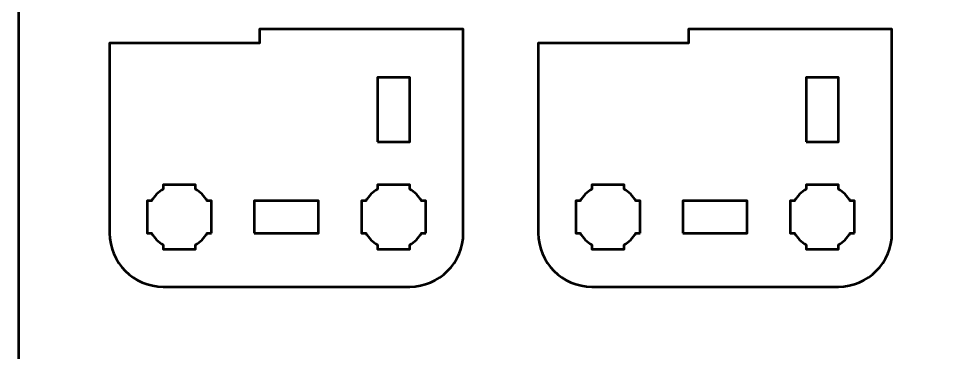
# Model space of a CAD drawing. Header units: centimetres. Extents: x -21 to 0, y -29.7 to 0.
# Drawn here: x -21 to -12.36, y -17.96 to -14.85 of the extents above; entities that cross this region are included whole.
import ezdxf

# ---------------------------------------------------------------- set-up
doc = ezdxf.new("R2010")
doc.units = ezdxf.units.CM
doc.header["$MEASUREMENT"] = 0
doc.layers.add('Layer 1', color=7, linetype='Continuous')

msp = doc.modelspace()

# ---------------------------------------------------------------- linework, layer by layer
at = {"layer": 'Layer 1', "color": 22, "lineweight": 53}
msp.add_open_spline([(-21.00003, -29.19995), (-21.00003, -29.19995), (-21.00003, -0.49992), (-21.00003, -0.49992), (-21.00003, -0.49992), (-21.00003, -0.22295), (-20.77694, 0.00004), (-20.49994, 0.00004), (-20.49994, 0.00004), (-20.49994, 0.00004), (-0.50008, 0.00004), (-0.50008, 0.00004), (-0.50008, 0.00004), (-0.22294, 0.00004), (0.00002, -0.22295), (0.00002, -0.49992), (0.00002, -0.49992), (0.00002, -0.49992), (0.00002, -29.19995), (0.00002, -29.19995), (0.00002, -29.19995), (0.00002, -29.47695), (-0.22294, -29.70004), (-0.50008, -29.70004), (-0.50008, -29.70004), (-0.50008, -29.70004), (-20.49994, -29.70004), (-20.49994, -29.70004), (-20.49994, -29.70004), (-20.77694, -29.70004), (-21.00003, -29.47695), (-21.00003, -29.19995)], degree=3, knots=[0, 0, 0, 0, 0.125, 0.125, 0.125, 0.125, 0.25, 0.25, 0.25, 0.25, 0.375, 0.375, 0.375, 0.375, 0.5, 0.5, 0.5, 0.5, 0.625, 0.625, 0.625, 0.625, 0.75, 0.75, 0.75, 0.75, 0.875, 0.875, 0.875, 0.875, 1, 1, 1, 1], dxfattribs=at)
at = {"layer": 'Layer 1', "color": 114, "lineweight": 53}
for points in [[(-20.15003, -16.84994), (-20.15003, -16.84994), (-20.15003, -15.081), (-20.15003, -15.081), (-20.15003, -15.081), (-20.15003, -15.081), (-18.75, -15.081), (-18.75, -15.081), (-18.75, -15.081), (-18.75, -15.081), (-18.75, -14.95), (-18.75, -14.95), (-18.75, -14.95), (-18.75, -14.95), (-16.84997, -14.95), (-16.84997, -14.95), (-16.84997, -14.95), (-16.84997, -14.95), (-16.84997, -16.84994), (-16.84997, -16.84994), (-16.84997, -16.84994), (-16.84997, -17.12694), (-17.07293, -17.35003), (-17.35007, -17.35003), (-17.35007, -17.35003), (-17.35007, -17.35003), (-19.64994, -17.35003), (-19.64994, -17.35003), (-19.64994, -17.35003), (-19.92694, -17.35003), (-20.15003, -17.12694), (-20.15003, -16.84994)], [(-16.15003, -16.84994), (-16.15003, -16.84994), (-16.15003, -15.081), (-16.15003, -15.081), (-16.15003, -15.081), (-16.15003, -15.081), (-14.75, -15.081), (-14.75, -15.081), (-14.75, -15.081), (-14.75, -15.081), (-14.75, -14.95), (-14.75, -14.95), (-14.75, -14.95), (-14.75, -14.95), (-12.84997, -14.95), (-12.84997, -14.95), (-12.84997, -14.95), (-12.84997, -14.95), (-12.84997, -16.84994), (-12.84997, -16.84994), (-12.84997, -16.84994), (-12.84997, -17.12694), (-13.07293, -17.35003), (-13.35007, -17.35003), (-13.35007, -17.35003), (-13.35007, -17.35003), (-15.64994, -17.35003), (-15.64994, -17.35003), (-15.64994, -17.35003), (-15.92694, -17.35003), (-16.15003, -17.12694), (-16.15003, -16.84994)]]:
    msp.add_open_spline(points, degree=3, knots=[0, 0, 0, 0, 0.125, 0.125, 0.125, 0.125, 0.25, 0.25, 0.25, 0.25, 0.375, 0.375, 0.375, 0.375, 0.5, 0.5, 0.5, 0.5, 0.625, 0.625, 0.625, 0.625, 0.75, 0.75, 0.75, 0.75, 0.875, 0.875, 0.875, 0.875, 1, 1, 1, 1], dxfattribs=at)
at = {"layer": 'Layer 1', "lineweight": 53}
for points, knots in [([(-17.65, -15.99999), (-17.65, -15.99999), (-17.65, -15.39998), (-17.65, -15.39998), (-17.65, -15.39998), (-17.65, -15.39998), (-17.35, -15.39998), (-17.35, -15.39998), (-17.35, -15.39998), (-17.35, -15.39998), (-17.35, -15.99999), (-17.35, -15.99999), (-17.35, -15.99999), (-17.35, -15.99999), (-17.65, -15.99999), (-17.65, -15.99999)], [0, 0, 0, 0, 0.25, 0.25, 0.25, 0.25, 0.5, 0.5, 0.5, 0.5, 0.75, 0.75, 0.75, 0.75, 1, 1, 1, 1]), ([(-13.65, -15.99999), (-13.65, -15.99999), (-13.65, -15.39998), (-13.65, -15.39998), (-13.65, -15.39998), (-13.65, -15.39998), (-13.35, -15.39998), (-13.35, -15.39998), (-13.35, -15.39998), (-13.35, -15.39998), (-13.35, -15.99999), (-13.35, -15.99999), (-13.35, -15.99999), (-13.35, -15.99999), (-13.65, -15.99999), (-13.65, -15.99999)], [0, 0, 0, 0, 0.25, 0.25, 0.25, 0.25, 0.5, 0.5, 0.5, 0.5, 0.75, 0.75, 0.75, 0.75, 1, 1, 1, 1]), ([(-19.2, -16.84994), (-19.2, -16.84994), (-19.24011, -16.84994), (-19.24011, -16.84994), (-19.24011, -16.84994), (-19.26643, -16.89555), (-19.30446, -16.93347), (-19.34993, -16.95979), (-19.34993, -16.95979), (-19.34993, -16.95979), (-19.34993, -17.00001), (-19.34993, -17.00001), (-19.34993, -17.00001), (-19.34993, -17.00001), (-19.5, -17.00001), (-19.5, -17.00001), (-19.5, -17.00001), (-19.5, -17.00001), (-19.64994, -17.00001), (-19.64994, -17.00001), (-19.64994, -17.00001), (-19.64994, -17.00001), (-19.64994, -16.95979), (-19.64994, -16.95979), (-19.64994, -16.95979), (-19.69555, -16.93347), (-19.73347, -16.89555), (-19.75979, -16.84994), (-19.75979, -16.84994), (-19.75979, -16.84994), (-19.80001, -16.84994), (-19.80001, -16.84994), (-19.80001, -16.84994), (-19.80001, -16.84994), (-19.80001, -16.70001), (-19.80001, -16.70001), (-19.80001, -16.70001), (-19.80001, -16.70001), (-19.80001, -16.54993), (-19.80001, -16.54993), (-19.80001, -16.54993), (-19.80001, -16.54993), (-19.75979, -16.54993), (-19.75979, -16.54993), (-19.75979, -16.54993), (-19.73347, -16.50446), (-19.69555, -16.46643), (-19.64994, -16.44011), (-19.64994, -16.44011), (-19.64994, -16.44011), (-19.64994, -16.4), (-19.64994, -16.4), (-19.64994, -16.4), (-19.64994, -16.4), (-19.5, -16.4), (-19.5, -16.4), (-19.5, -16.4), (-19.5, -16.4), (-19.34993, -16.4), (-19.34993, -16.4), (-19.34993, -16.4), (-19.34993, -16.4), (-19.34993, -16.44011), (-19.34993, -16.44011), (-19.34993, -16.44011), (-19.30446, -16.46643), (-19.26643, -16.50446), (-19.24011, -16.54993), (-19.24011, -16.54993), (-19.24011, -16.54993), (-19.2, -16.54993), (-19.2, -16.54993), (-19.2, -16.54993), (-19.2, -16.54993), (-19.2, -16.70001), (-19.2, -16.70001), (-19.2, -16.70001), (-19.2, -16.70001), (-19.2, -16.84994), (-19.2, -16.84994)], [0, 0, 0, 0, 0.05, 0.05, 0.05, 0.05, 0.1, 0.1, 0.1, 0.1, 0.15, 0.15, 0.15, 0.15, 0.2, 0.2, 0.2, 0.2, 0.25, 0.25, 0.25, 0.25, 0.3, 0.3, 0.3, 0.3, 0.35, 0.35, 0.35, 0.35, 0.4, 0.4, 0.4, 0.4, 0.45, 0.45, 0.45, 0.45, 0.5, 0.5, 0.5, 0.5, 0.55, 0.55, 0.55, 0.55, 0.6, 0.6, 0.6, 0.6, 0.65, 0.65, 0.65, 0.65, 0.7, 0.7, 0.7, 0.7, 0.75, 0.75, 0.75, 0.75, 0.8, 0.8, 0.8, 0.8, 0.85, 0.85, 0.85, 0.85, 0.9, 0.9, 0.9, 0.9, 0.95, 0.95, 0.95, 0.95, 1, 1, 1, 1]), ([(-17.19993, -16.84994), (-17.19993, -16.84994), (-17.24018, -16.84994), (-17.24018, -16.84994), (-17.24018, -16.84994), (-17.2665, -16.89555), (-17.30453, -16.93347), (-17.35, -16.95979), (-17.35, -16.95979), (-17.35, -16.95979), (-17.35, -17.00001), (-17.35, -17.00001), (-17.35, -17.00001), (-17.35, -17.00001), (-17.49993, -17.00001), (-17.49993, -17.00001), (-17.49993, -17.00001), (-17.49993, -17.00001), (-17.65, -17.00001), (-17.65, -17.00001), (-17.65, -17.00001), (-17.65, -17.00001), (-17.65, -16.95979), (-17.65, -16.95979), (-17.65, -16.95979), (-17.69548, -16.93347), (-17.73351, -16.89555), (-17.75982, -16.84994), (-17.75982, -16.84994), (-17.75982, -16.84994), (-17.79993, -16.84994), (-17.79993, -16.84994), (-17.79993, -16.84994), (-17.79993, -16.84994), (-17.79993, -16.70001), (-17.79993, -16.70001), (-17.79993, -16.70001), (-17.79993, -16.70001), (-17.79993, -16.54993), (-17.79993, -16.54993), (-17.79993, -16.54993), (-17.79993, -16.54993), (-17.75982, -16.54993), (-17.75982, -16.54993), (-17.75982, -16.54993), (-17.73351, -16.50446), (-17.69548, -16.46643), (-17.65, -16.44011), (-17.65, -16.44011), (-17.65, -16.44011), (-17.65, -16.4), (-17.65, -16.4), (-17.65, -16.4), (-17.65, -16.4), (-17.49993, -16.4), (-17.49993, -16.4), (-17.49993, -16.4), (-17.49993, -16.4), (-17.35, -16.4), (-17.35, -16.4), (-17.35, -16.4), (-17.35, -16.4), (-17.35, -16.44011), (-17.35, -16.44011), (-17.35, -16.44011), (-17.30453, -16.46643), (-17.2665, -16.50446), (-17.24018, -16.54993), (-17.24018, -16.54993), (-17.24018, -16.54993), (-17.19993, -16.54993), (-17.19993, -16.54993), (-17.19993, -16.54993), (-17.19993, -16.54993), (-17.19993, -16.70001), (-17.19993, -16.70001), (-17.19993, -16.70001), (-17.19993, -16.70001), (-17.19993, -16.84994), (-17.19993, -16.84994)], [0, 0, 0, 0, 0.05, 0.05, 0.05, 0.05, 0.1, 0.1, 0.1, 0.1, 0.15, 0.15, 0.15, 0.15, 0.2, 0.2, 0.2, 0.2, 0.25, 0.25, 0.25, 0.25, 0.3, 0.3, 0.3, 0.3, 0.35, 0.35, 0.35, 0.35, 0.4, 0.4, 0.4, 0.4, 0.45, 0.45, 0.45, 0.45, 0.5, 0.5, 0.5, 0.5, 0.55, 0.55, 0.55, 0.55, 0.6, 0.6, 0.6, 0.6, 0.65, 0.65, 0.65, 0.65, 0.7, 0.7, 0.7, 0.7, 0.75, 0.75, 0.75, 0.75, 0.8, 0.8, 0.8, 0.8, 0.85, 0.85, 0.85, 0.85, 0.9, 0.9, 0.9, 0.9, 0.95, 0.95, 0.95, 0.95, 1, 1, 1, 1]), ([(-15.2, -16.84994), (-15.2, -16.84994), (-15.24011, -16.84994), (-15.24011, -16.84994), (-15.24011, -16.84994), (-15.26643, -16.89555), (-15.30446, -16.93347), (-15.34993, -16.95979), (-15.34993, -16.95979), (-15.34993, -16.95979), (-15.34993, -17.00001), (-15.34993, -17.00001), (-15.34993, -17.00001), (-15.34993, -17.00001), (-15.5, -17.00001), (-15.5, -17.00001), (-15.5, -17.00001), (-15.5, -17.00001), (-15.64994, -17.00001), (-15.64994, -17.00001), (-15.64994, -17.00001), (-15.64994, -17.00001), (-15.64994, -16.95979), (-15.64994, -16.95979), (-15.64994, -16.95979), (-15.69555, -16.93347), (-15.73347, -16.89555), (-15.75979, -16.84994), (-15.75979, -16.84994), (-15.75979, -16.84994), (-15.80001, -16.84994), (-15.80001, -16.84994), (-15.80001, -16.84994), (-15.80001, -16.84994), (-15.80001, -16.70001), (-15.80001, -16.70001), (-15.80001, -16.70001), (-15.80001, -16.70001), (-15.80001, -16.54993), (-15.80001, -16.54993), (-15.80001, -16.54993), (-15.80001, -16.54993), (-15.75979, -16.54993), (-15.75979, -16.54993), (-15.75979, -16.54993), (-15.73347, -16.50446), (-15.69555, -16.46643), (-15.64994, -16.44011), (-15.64994, -16.44011), (-15.64994, -16.44011), (-15.64994, -16.4), (-15.64994, -16.4), (-15.64994, -16.4), (-15.64994, -16.4), (-15.5, -16.4), (-15.5, -16.4), (-15.5, -16.4), (-15.5, -16.4), (-15.34993, -16.4), (-15.34993, -16.4), (-15.34993, -16.4), (-15.34993, -16.4), (-15.34993, -16.44011), (-15.34993, -16.44011), (-15.34993, -16.44011), (-15.30446, -16.46643), (-15.26643, -16.50446), (-15.24011, -16.54993), (-15.24011, -16.54993), (-15.24011, -16.54993), (-15.2, -16.54993), (-15.2, -16.54993), (-15.2, -16.54993), (-15.2, -16.54993), (-15.2, -16.70001), (-15.2, -16.70001), (-15.2, -16.70001), (-15.2, -16.70001), (-15.2, -16.84994), (-15.2, -16.84994)], [0, 0, 0, 0, 0.05, 0.05, 0.05, 0.05, 0.1, 0.1, 0.1, 0.1, 0.15, 0.15, 0.15, 0.15, 0.2, 0.2, 0.2, 0.2, 0.25, 0.25, 0.25, 0.25, 0.3, 0.3, 0.3, 0.3, 0.35, 0.35, 0.35, 0.35, 0.4, 0.4, 0.4, 0.4, 0.45, 0.45, 0.45, 0.45, 0.5, 0.5, 0.5, 0.5, 0.55, 0.55, 0.55, 0.55, 0.6, 0.6, 0.6, 0.6, 0.65, 0.65, 0.65, 0.65, 0.7, 0.7, 0.7, 0.7, 0.75, 0.75, 0.75, 0.75, 0.8, 0.8, 0.8, 0.8, 0.85, 0.85, 0.85, 0.85, 0.9, 0.9, 0.9, 0.9, 0.95, 0.95, 0.95, 0.95, 1, 1, 1, 1]), ([(-13.19993, -16.84994), (-13.19993, -16.84994), (-13.24018, -16.84994), (-13.24018, -16.84994), (-13.24018, -16.84994), (-13.2665, -16.89555), (-13.30453, -16.93347), (-13.35, -16.95979), (-13.35, -16.95979), (-13.35, -16.95979), (-13.35, -17.00001), (-13.35, -17.00001), (-13.35, -17.00001), (-13.35, -17.00001), (-13.49993, -17.00001), (-13.49993, -17.00001), (-13.49993, -17.00001), (-13.49993, -17.00001), (-13.65, -17.00001), (-13.65, -17.00001), (-13.65, -17.00001), (-13.65, -17.00001), (-13.65, -16.95979), (-13.65, -16.95979), (-13.65, -16.95979), (-13.69548, -16.93347), (-13.73351, -16.89555), (-13.75982, -16.84994), (-13.75982, -16.84994), (-13.75982, -16.84994), (-13.79993, -16.84994), (-13.79993, -16.84994), (-13.79993, -16.84994), (-13.79993, -16.84994), (-13.79993, -16.70001), (-13.79993, -16.70001), (-13.79993, -16.70001), (-13.79993, -16.70001), (-13.79993, -16.54993), (-13.79993, -16.54993), (-13.79993, -16.54993), (-13.79993, -16.54993), (-13.75982, -16.54993), (-13.75982, -16.54993), (-13.75982, -16.54993), (-13.73351, -16.50446), (-13.69548, -16.46643), (-13.65, -16.44011), (-13.65, -16.44011), (-13.65, -16.44011), (-13.65, -16.4), (-13.65, -16.4), (-13.65, -16.4), (-13.65, -16.4), (-13.49993, -16.4), (-13.49993, -16.4), (-13.49993, -16.4), (-13.49993, -16.4), (-13.35, -16.4), (-13.35, -16.4), (-13.35, -16.4), (-13.35, -16.4), (-13.35, -16.44011), (-13.35, -16.44011), (-13.35, -16.44011), (-13.30453, -16.46643), (-13.2665, -16.50446), (-13.24018, -16.54993), (-13.24018, -16.54993), (-13.24018, -16.54993), (-13.19993, -16.54993), (-13.19993, -16.54993), (-13.19993, -16.54993), (-13.19993, -16.54993), (-13.19993, -16.70001), (-13.19993, -16.70001), (-13.19993, -16.70001), (-13.19993, -16.70001), (-13.19993, -16.84994), (-13.19993, -16.84994)], [0, 0, 0, 0, 0.05, 0.05, 0.05, 0.05, 0.1, 0.1, 0.1, 0.1, 0.15, 0.15, 0.15, 0.15, 0.2, 0.2, 0.2, 0.2, 0.25, 0.25, 0.25, 0.25, 0.3, 0.3, 0.3, 0.3, 0.35, 0.35, 0.35, 0.35, 0.4, 0.4, 0.4, 0.4, 0.45, 0.45, 0.45, 0.45, 0.5, 0.5, 0.5, 0.5, 0.55, 0.55, 0.55, 0.55, 0.6, 0.6, 0.6, 0.6, 0.65, 0.65, 0.65, 0.65, 0.7, 0.7, 0.7, 0.7, 0.75, 0.75, 0.75, 0.75, 0.8, 0.8, 0.8, 0.8, 0.85, 0.85, 0.85, 0.85, 0.9, 0.9, 0.9, 0.9, 0.95, 0.95, 0.95, 0.95, 1, 1, 1, 1]), ([(-18.79999, -16.84994), (-18.79999, -16.84994), (-18.79999, -16.54993), (-18.79999, -16.54993), (-18.79999, -16.54993), (-18.79999, -16.54993), (-18.19998, -16.54993), (-18.19998, -16.54993), (-18.19998, -16.54993), (-18.19998, -16.54993), (-18.19998, -16.84994), (-18.19998, -16.84994), (-18.19998, -16.84994), (-18.19998, -16.84994), (-18.79999, -16.84994), (-18.79999, -16.84994)], [0, 0, 0, 0, 0.25, 0.25, 0.25, 0.25, 0.5, 0.5, 0.5, 0.5, 0.75, 0.75, 0.75, 0.75, 1, 1, 1, 1]), ([(-14.79999, -16.84994), (-14.79999, -16.84994), (-14.79999, -16.54993), (-14.79999, -16.54993), (-14.79999, -16.54993), (-14.79999, -16.54993), (-14.19998, -16.54993), (-14.19998, -16.54993), (-14.19998, -16.54993), (-14.19998, -16.54993), (-14.19998, -16.84994), (-14.19998, -16.84994), (-14.19998, -16.84994), (-14.19998, -16.84994), (-14.79999, -16.84994), (-14.79999, -16.84994)], [0, 0, 0, 0, 0.25, 0.25, 0.25, 0.25, 0.5, 0.5, 0.5, 0.5, 0.75, 0.75, 0.75, 0.75, 1, 1, 1, 1])]:
    msp.add_open_spline(points, degree=3, knots=knots, dxfattribs=at)

doc.saveas('drawing.dxf')
